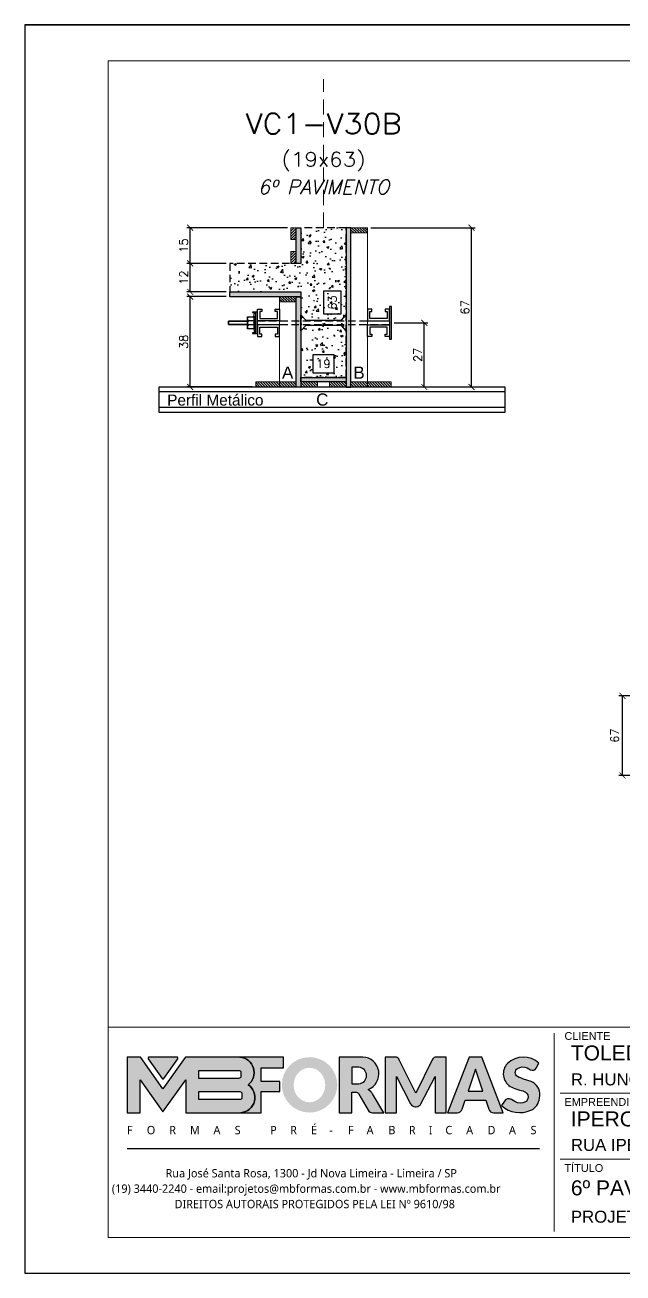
# Model space of a CAD drawing. Extents: x -23436 to 4767, y -4638 to 9755.
# Drawn here: x -17506 to -17003, y 6382 to 7432 of the extents above; entities that cross this region are included whole.
import ezdxf
from ezdxf.enums import TextEntityAlignment as Align

# ---------------------------------------------------------------- set-up
doc = ezdxf.new("R2010")
doc.units = 0
doc.header["$PDMODE"] = 2
doc.header["$PDSIZE"] = 10
doc.linetypes.add('CABLIN', pattern=[0.35, 0.25, -0.1])
doc.linetypes.add('HIDDEN', pattern=[9.525, 6.35, -3.175])
doc.layers.get('0').update_dxf_attribs({"lineweight": 13})
doc.layers.get('Defpoints').update_dxf_attribs({"lineweight": 13})
for name, color, linetype in [('Barra de Ancoragem', 20, 'Continuous'), ('Concreto', 250, 'HIDDEN'), ('Cota', 4, 'Continuous'), ('Cota Seção (2x)', 4, 'Continuous'), ('Hachura', 252, 'CABLIN'), ('MB Logo', 255, 'Continuous'), ('Painéis', 200, 'Continuous'), ('Perfil Metálico', 224, 'Continuous'), ('Texto de Titulo', 7, 'Continuous'), ('Texto Qtd Sarr', 242, 'Continuous'), ('Tubo de PVC', 51, 'Continuous')]:
    doc.layers.add(name, color=color, linetype=linetype)
for name, color, linetype, lineweight in [('FOLHA MB', 7, 'Continuous', 13), ('Madeira', 100, 'Continuous', 13), ('Texto Seção', 7, 'Continuous', 15)]:
    doc.layers.add(name, color=color, linetype=linetype, lineweight=lineweight)
doc.layers.add('Laje_Perimetro', color=7, linetype='Continuous', plot=False)
doc.styles.add('ARIAL', font='arial.ttf', dxfattribs={"oblique": 15, "height": 25})
doc.styles.add('MB_C01', font='arial.ttf', dxfattribs={"height": 1.3})
doc.styles.add('MB_C02', font='arial.ttf', dxfattribs={"height": 2})
doc.styles.add('MB_C03', font='arial.ttf', dxfattribs={"height": 2.5})
doc.styles.add('MB_C04', font='arial.ttf', dxfattribs={"height": 6})
doc.styles.add('MtXpl_Lucida_Sans_Un', font='l_10646.ttf')
doc.styles.add('ROMANS', font='romans.shx')
doc.dimstyles.new('Cota Paínel', dxfattribs={"dimtxt": 7, "dimasz": 5, "dimexe": 3, "dimexo": 3, "dimgap": 3, "dimtad": 1, "dimdec": 1, "dimzin": 12, "dimdsep": 46, "dimtxsty": 'ROMANS', "dimblk": 'ARCHTICK', "dimcen": 0, "dimclrd": 4, "dimclre": 4, "dimclrt": 1, "dimadec": 1, "dimazin": 3, "dimtfac": 1, "dimtdec": 1, "dimtmove": 0, "dimatfit": 3, "dimldrblk": 'OBLIQUE', "dimfxl": 1, "dimtolj": 1, "dimtzin": 12, "dimarcsym": 0})
doc.dimstyles.new('Cota Seção (2x)', dxfattribs={"dimtxt": 7, "dimasz": 5, "dimexe": 3, "dimexo": 3, "dimgap": 2, "dimtad": 3, "dimdec": 1, "dimlfac": 0.5, "dimzin": 12, "dimdsep": 46, "dimtxsty": 'ROMANS', "dimblk": 'ARCHTICK', "dimcen": 0, "dimclrd": 4, "dimclre": 4, "dimclrt": 1, "dimadec": 1, "dimazin": 3, "dimtfac": 1, "dimtdec": 1, "dimtmove": 0, "dimatfit": 3, "dimldrblk": 'OBLIQUE', "dimfxl": 1, "dimtolj": 1, "dimtzin": 12, "dimarcsym": 0})
doc.dimstyles.new('Cota Seção interna', dxfattribs={"dimtxt": 7, "dimasz": 6, "dimexe": 0.18, "dimexo": 2, "dimgap": -4, "dimtad": 3, "dimdec": 1, "dimlfac": 0.5, "dimzin": 12, "dimdsep": 46, "dimtxsty": 'ROMANS', "dimblk": 'ARCHTICK', "dimcen": 0.09, "dimse1": 1, "dimse2": 1, "dimsd1": 1, "dimsd2": 1, "dimclrd": 180, "dimclre": 5, "dimclrt": 1, "dimadec": 0, "dimazin": 3, "dimtfac": 1, "dimtdec": 1, "dimtofl": 0, "dimtmove": 0, "dimatfit": 3, "dimldrblk": 'ARCHTICK', "dimfxl": 1, "dimtolj": 1, "dimtzin": 0, "dimarcsym": 0})
pattern_1 = [(315, (5682.6637, -1101.9766), (1.12253202, 1.12253202), [])]
pattern_2 = [(45, (-8974.7127, 30222.2873), (-1.12253202, 1.12253202), [])]

# ---------------------------------------------------------------- blocks, each defined once
blk = doc.blocks.new('MB-NOVO')
at = {"layer": 'MB Logo', "linetype": 'Continuous'}
h = blk.add_hatch(color=256, dxfattribs=at)
h.dxf.hatch_style = 1
h.set_gradient(color1=(242, 132, 69), color2=(247, 180, 141), rotation=90, tint=1)
h.paths.add_polyline_path([(-18529.6, 10980.8), (-18475.7, 10980.8, 0.706757), (-18468.7, 11008, 0.681802), (-18476.7, 11034.9), (-18529.4, 11034.9, 0.243712), (-18530.2, 11034.5), (-18551.7, 11003.9), (-18573.3, 11034.5, 0.243712), (-18574.1, 11034.9), (-18586.5, 11034.9), (-18586.5, 10980.8), (-18573.9, 10980.8), (-18573.9, 11012.9), (-18551.7, 10981.5), (-18529.6, 11012.9)])
h.paths.add_polyline_path([(-18516.8, 11014.1), (-18516.8, 11022), (-18477.8, 11022, -0.414214), (-18475.8, 11020), (-18475.8, 11016.1, -0.414214), (-18477.8, 11014.1)], flags=16)
h.paths.add_polyline_path([(-18516.8, 11001.4), (-18476.8, 11001.4, -0.414214), (-18474.8, 10999.4), (-18474.8, 10995.5, -0.414214), (-18476.8, 10993.5), (-18516.8, 10993.5)], flags=16)
at = {"layer": 'MB Logo', "true_color": 0x262626}
h = blk.add_hatch(color=250, dxfattribs=at)
h.dxf.hatch_style = 1
h.paths.add_polyline_path([(-18537.3, 11033.3, 0.60809), (-18538.1, 11034.9), (-18565.3, 11034.9, 0.60809), (-18566.1, 11033.3), (-18552.5, 11014, 0.518202), (-18550.9, 11014)])
h = blk.add_hatch(color=250, dxfattribs=at)
h.dxf.hatch_style = 1
h.paths.add_polyline_path([(-18456.2, 11011.3), (-18456.2, 11024.6), (-18434.2, 11024.6), (-18434.2, 11034.9), (-18476.7, 11034.9, -0.681802), (-18468.7, 11008, -0.706757), (-18475.7, 10980.8), (-18456.2, 10980.8), (-18456.2, 11001.4), (-18437.8, 11001.4), (-18437.8, 11011.3)])
h = blk.add_hatch(color=250, dxfattribs=at)
h.dxf.hatch_style = 1
h.paths.add_polyline_path([(-18435.9, 11007.9, 1), (-18381.9, 11007.9, 1)])
edge = h.paths.add_edge_path(flags=16)
edge.add_ellipse((-18409, 11007.7), major_axis=(0, 16.8), ratio=0.916255, start_angle=0, end_angle=360)
h = blk.add_hatch(color=250, dxfattribs=at)
h.dxf.hatch_style = 1
h.paths.add_polyline_path([(-18357, 11034.9), (-18380.2, 11034.9), (-18380.2, 10980.8), (-18367.6, 10980.8), (-18367.6, 11000.7), (-18363.4, 11000.7, -0.195765), (-18360.9, 10998.9), (-18351.8, 10983.2, 0.261385), (-18347.5, 10980.8), (-18336.4, 10980.8), (-18347.5, 10999, 0.082429), (-18349.6, 11001.5), (-18351.9, 11003.4, 0.81838)])
h.paths.add_polyline_path([(-18360.8, 11009), (-18367.6, 11009), (-18367.6, 11025), (-18360.8, 11025, -0.92578)], flags=16)
h = blk.add_hatch(color=250, dxfattribs=at)
h.dxf.hatch_style = 1
h.paths.add_polyline_path([(-18286.6, 11015.9), (-18286.6, 10980.8), (-18275.8, 10980.8), (-18275.8, 11034.9), (-18286.6, 11034.9, 0.216647), (-18289.4, 11032.4), (-18305.5, 10999.8), (-18321.6, 11032.7, 0.199908), (-18324.3, 11034.9), (-18335.2, 11034.9), (-18335.2, 10980.8), (-18324.3, 10980.8), (-18324.3, 11015.9), (-18310.4, 10989.3, 0.279644), (-18306, 10986.6, 0.340986), (-18300.5, 10989.3)])
h = blk.add_hatch(color=250, dxfattribs=at)
h.dxf.hatch_style = 1
h.paths.add_polyline_path([(-18274.4, 10980.8), (-18265, 10980.8, 0.322517), (-18260.2, 10984.3), (-18257.3, 10993), (-18237.2, 10993), (-18234.3, 10984.3, 0.322517), (-18229.5, 10980.8), (-18220.3, 10980.8), (-18241.2, 11034.9), (-18253.4, 11034.9)])
h.paths.add_polyline_path([(-18254.4, 11001.6), (-18247.3, 11023), (-18240.1, 11001.6)], flags=16)
h = blk.add_hatch(color=250, dxfattribs=at)
h.dxf.hatch_style = 1
h.paths.add_polyline_path([(-18206, 11024, -0.247671), (-18196.9, 11024.3), (-18193.5, 11022.5, 0.40799), (-18188.2, 11024.1), (-18185.4, 11029.1, 0.392837), (-18216.2, 11028.7, 0.467779), (-18213.3, 11006.3, 0.077523), (-18201.2, 11002.1, -0.214206), (-18196.1, 10997.9, -0.284295), (-18198.2, 10991.4, -0.26924), (-18208.8, 10991.6), (-18212.2, 10993.6, 0.407727), (-18219, 10992.1), (-18221.8, 10987.7, 0.296878), (-18193.2, 10983.1, 0.272251), (-18184.9, 10995.3), (-18184.6, 10997.9, 0.348906), (-18193.7, 11011.2), (-18200.4, 11013.5, -0.045018), (-18205.8, 11015.7, -0.618284)])
at = {"layer": 'MB Logo', "linetype": 'Continuous'}
blk.add_line((-18586.5, 10945.9), (-18184.8, 10945.9), dxfattribs=at)
at = {"layer": 'MB Logo', "color": 23, "linetype": 'Continuous', "true_color": 0xf28445}
for points in [[(-18573.3, 11034.5, 0.243712), (-18574.1, 11034.9), (-18586.5, 11034.9), (-18586.5, 10980.8), (-18573.9, 10980.8), (-18573.9, 11012.9), (-18551.7, 10981.5), (-18529.6, 11012.9), (-18529.6, 10980.8), (-18475.7, 10980.8, 0.706757), (-18468.7, 11008, 0.681802), (-18476.7, 11034.9), (-18529.4, 11034.9, 0.243712), (-18530.2, 11034.5), (-18551.7, 11003.9)], [(-18516.8, 11022), (-18477.8, 11022, -0.414214), (-18475.8, 11020), (-18475.8, 11016.1, -0.414214), (-18477.8, 11014.1), (-18516.8, 11014.1)], [(-18516.8, 11001.4), (-18476.8, 11001.4, -0.414214), (-18474.8, 10999.4), (-18474.8, 10995.5, -0.414214), (-18476.8, 10993.5), (-18516.8, 10993.5)]]:
    blk.add_lwpolyline(points, format="xyb", close=True, dxfattribs=at)
at = {"layer": 'MB Logo', "color": 250, "true_color": 0x262626}
for points in [[(-18537.3, 11033.3, 0.60809), (-18538.1, 11034.9), (-18565.3, 11034.9, 0.60809), (-18566.1, 11033.3), (-18552.5, 11014, 0.518202), (-18550.9, 11014)], [(-18437.8, 11011.3), (-18456.2, 11011.3), (-18456.2, 11024.6), (-18434.2, 11024.6), (-18434.2, 11034.9), (-18476.7, 11034.9, -0.681802), (-18468.7, 11008, -0.706757), (-18475.7, 10980.8), (-18456.2, 10980.8), (-18456.2, 11001.4), (-18437.8, 11001.4)], [(-18347.5, 10980.8), (-18336.4, 10980.8), (-18347.5, 10999, 0.082429), (-18349.6, 11001.5), (-18351.9, 11003.4, 0.81838), (-18357, 11034.9), (-18380.2, 11034.9), (-18380.2, 10980.8), (-18367.6, 10980.8), (-18367.6, 11000.7), (-18363.4, 11000.7, -0.209789), (-18360.8, 10998.7), (-18351.8, 10983.2, 0.261385)], [(-18286.6, 11015.9), (-18286.6, 10980.8), (-18275.8, 10980.8), (-18275.8, 11034.9), (-18286.6, 11034.9, 0.216647), (-18289.4, 11032.4), (-18305.5, 10999.8), (-18321.5, 11032.4, 0.216647), (-18324.3, 11034.9), (-18335.2, 11034.9), (-18335.2, 10980.8), (-18324.3, 10980.8), (-18324.3, 11015.9), (-18310.4, 10989.3, 0.279644), (-18306, 10986.6), (-18304.9, 10986.6, 0.279644), (-18300.5, 10989.3)], [(-18265, 10980.8, 0.322517), (-18260.2, 10984.3), (-18257.3, 10993), (-18237.2, 10993), (-18234.3, 10984.3, 0.322517), (-18229.5, 10980.8), (-18220.3, 10980.8), (-18241.2, 11034.9), (-18253.4, 11034.9), (-18274.4, 10980.8)], [(-18206.2, 11015.9, -0.549626), (-18206.4, 11023.8, -0.258723), (-18196.9, 11024.3), (-18193.5, 11022.5, 0.40799), (-18188.2, 11024.1), (-18185.4, 11029.1, 0.392837), (-18216.2, 11028.7, 0.467779), (-18213.3, 11006.3, 0.077523), (-18201.2, 11002.1, -0.203897), (-18196.3, 10998.2), (-18196.1, 10997.8, -0.267611), (-18198, 10991.6), (-18198.5, 10991.3, -0.261145), (-18208.8, 10991.6), (-18212.2, 10993.6, 0.407727), (-18219, 10992.1), (-18221.8, 10987.7, 0.296878), (-18193.2, 10983.1, 0.265963), (-18184.9, 10994.9), (-18184.7, 10997.6, 0.340466), (-18193.1, 11011), (-18200.4, 11013.5, -0.049298)], [(-18367.6, 11009), (-18360.8, 11009, 0.92578), (-18360.8, 11025), (-18367.6, 11025)]]:
    blk.add_lwpolyline(points, format="xyb", close=True, dxfattribs=at)
blk.add_lwpolyline([(-18247.3, 11023), (-18254.4, 11001.6), (-18240.1, 11001.6)], close=True, dxfattribs=at)
at = {"layer": 'MB Logo', "color": 250, "true_color": 0x262626, "style": 'MtXpl_Lucida_Sans_Un'}
for s, height, p in [('F', 8.12, (-18586.8, 10959.8)), ('O', 8.12, (-18567.5, 10959.8)), ('R', 8.12, (-18545.6, 10959.8)), ('M', 8.12, (-18525.4, 10959.8)), ('A', 8.12, (-18502.5, 10959.8)), ('S', 8.12, (-18481.9, 10959.8)), ('P', 8.12, (-18447.3, 10959.8)), ('R', 8.12, (-18427.8, 10959.8)), ('É', 8.12, (-18407.5, 10959.8)), ('-', 8.12, (-18389.6, 10959.8)), ('F', 8.12, (-18371.4, 10959.8)), ('A', 8.12, (-18353.3, 10959.8)), ('B', 8.12, (-18332.1, 10959.8)), ('R', 8.12, (-18312.2, 10959.8)), ('I', 8.12, (-18292.7, 10959.8)), ('C', 8.12, (-18276.6, 10959.8)), ('A', 8.12, (-18256.3, 10959.8)), ('D', 8.12, (-18235.5, 10959.8)), ('A', 8.12, (-18214.6, 10959.8)), ('S', 8.12, (-18193.6, 10959.8)), ('DIREITOS AUTORAIS PROTEGIDOS PELA LEI Nº 9610/98', 8.122, (-18540.4, 10887.8))]:
    blk.add_text(s, height=height, dxfattribs=at).set_placement(p)
at = {"layer": 'MB Logo', "style": 'MtXpl_Lucida_Sans_Un'}
for s, p in [('Rua José Santa Rosa, 1300 - Jd Nova Limeira - Limeira / SP', (-18549.2, 10917.8)), ('(19) 3440-2240 - email:projetos@mbformas.com.br - www.mbformas.com.br', (-18601.5, 10902.8))]:
    blk.add_text(s, height=8.122, dxfattribs=at).set_placement(p)
blk = doc.blocks.new('A$C169d8357')
at = {"layer": 'FOLHA MB', "color": 1}
for p, q in [((1109.8, 356.7), (70, 356.7)), ((445.6, 351.7), (445.6, 185)), ((786.6, 351.7), (786.6, 250.7)), ((943.1, 351.7), (943.1, 185)), ((1109.8, 356.7), (1109.8, 179.9)), ((1455, 356.7), (1109.8, 356.7)), ((1155.3, 185), (1155.3, 351.7)), ((1232.6, 351.7), (1232.6, 185)), ((1455, 331.5), (1109.8, 331.5)), ((938.1, 316.3), (791.6, 316.3)), ((1109.8, 316.3), (948.2, 316.3)), ((1029, 311.3), (1029, 286)), ((1455, 306.2), (1109.8, 306.2)), ((781.5, 301.2), (450.7, 301.2)), ((938.1, 281), (791.6, 281)), ((1109.8, 281), (948.2, 281)), ((1029, 275.9), (1029, 250.7)), ((1455, 281), (1109.8, 281)), ((1455, 255.7), (1109.8, 255.7)), ((938.1, 245.6), (450.7, 245.6)), ((1109.8, 245.6), (948.2, 245.6)), ((1029, 240.6), (1029, 185)), ((1455, 230.4), (1109.8, 230.4)), ((1455, 205.2), (1109.8, 205.2))]:
    blk.add_line(p, q, dxfattribs=at)
for points in [[(0, 1199.9), (0, 149.9), (1485, 149.9), (1485, 1199.9)], [(70, 1169.9), (70, 179.9), (1455, 179.9), (1455, 1169.9)]]:
    blk.add_lwpolyline(points, close=True, dxfattribs=at)
at = {"layer": 'MB Logo', "xscale": 0.8642040370897565, "yscale": 0.8642040370897565, "zscale": 0.8642040370897565}
blk.add_blockref('MB-NOVO', (16148.7, -9204.8), dxfattribs=at)
at = {"layer": 'FOLHA MB', "color": 6}
for s, height, style, p in [('CLIENTE', 6.57, 'MB_C01', (454.3, 346.1)), ('RESPONSÁVEL TÉCNICO', 6.566, 'MB_C01', (791.2, 344.6)), ('FASE DO PROJETO', 6.566, 'MB_C01', (947.8, 344.6)), ('R. HUNGRIA,620-10ºANDAR-SÃO PAULO-SP', 10.102, 'MB_C02', (459.7, 307.8)), ('PROJETISTA', 6.57, 'MB_C01', (791.2, 306.7)), ('DATA', 6.57, 'MB_C01', (947.8, 306.7)), ('ESCALA', 6.57, 'MB_C01', (1033.7, 306.7)), ('EMPREENDIMENTO E LOCAL', 6.566, 'MB_C01', (454.3, 290.6)), ('DISCIPLINA', 6.57, 'MB_C01', (791.2, 271.4)), ('COR MADEIRA', 6.566, 'MB_C01', (947.8, 271.4)), ('COR TARJA', 6.57, 'MB_C01', (1033.7, 271.4)), ('RUA IPEROIG,180-PERDIZES-SÃO PAULO-SP', 10.102, 'MB_C02', (459.7, 252.7)), ('TÍTULO', 6.57, 'MB_C01', (454.3, 235)), ('REVISÃO', 6.57, 'MB_C01', (947.8, 236.5)), ('FOLHA', 6.57, 'MB_C01', (1033.7, 236.5)), ('PROJETO EXECUTIVO DE LATERAIS DE VIGAS', 10.102, 'MB_C02', (459.7, 192.3))]:
    blk.add_text(s, height=height, dxfattribs=dict(at, style=style)).set_placement(p)
at = {"layer": 'FOLHA MB', "color": 5}
for s, height, style, p in [('TOLEDO', 12.63, 'MB_C03', (459.7, 328.8)), ('DANIEL RODRIGUES', 10.102, 'MB_C02', (791.6, 322.4)), ('LIBERADO PARA OBRA', 10.102, 'MB_C02', (948.1, 320.5)), ('STEPHANIE/THAIS', 10.102, 'MB_C02', (791.5, 285.1)), ('02/05/2023', 10.1, 'MB_C02', (948.1, 285.1)), ('1:50', 10.1, 'MB_C02', (1034, 287.1)), ('IPEROIG', 12.63, 'MB_C03', (459.7, 273.3)), ('PADRÃO', 10.1, 'MB_C02', (948.1, 251.8)), ('FORMA DE MADEIRA', 10.102, 'MB_C02', (791.6, 251.7)), ('S/COR', 10.1, 'MB_C02', (1034, 251.8)), ('01', 10.1, 'MB_C02', (1126.7, 237.1)), ('19/06/23', 10.1, 'MB_C02', (1166.5, 236.9)), ('ACRESCIMO DA FOLHA 45', 10.102, 'MB_C02', (1243.1, 236.9)), ('6º PAVIMENTO / TIPO / DUPLEX INFERIOR', 12.628, 'MB_C03', (459.7, 215.3)), ('00', 10.1, 'MB_C02', (1126.7, 211.8)), ('02/05/23', 10.1, 'MB_C02', (1166.5, 211.6)), ('EMISSÃO INICIAL', 10.102, 'MB_C02', (1243.1, 211.6)), ('01', 12.63, 'MB_C03', (967.6, 205))]:
    blk.add_text(s, height=height, dxfattribs=dict(at, style=style)).set_placement(p)
at = {"layer": 'FOLHA MB', "color": 6, "style": 'MB_C01'}
for s, p in [('REV. Nº', (1132.5, 198.1)), ('DATA', (1189.7, 198.1)), ('DESCRIÇÃO', (1265.5, 198.1))]:
    blk.add_text(s, height=6.57, dxfattribs=at).set_placement(p, align=Align.MIDDLE_CENTER)
at = {"layer": 'FOLHA MB', "insert": (1239.4, 189.4), "char_height": 5.051, "width": 210.818, "attachment_point": 1, "style": 'MB_C04'}
blk.add_mtext('TOLEDO-IPEROIG-LO-6PV-TP-DINF-LVI-R00.DWG', dxfattribs=at)
blk = doc.blocks.new('_ArchTick')
at = {"color": 0, "linetype": 'ByBlock', "const_width": 0.15}
blk.add_lwpolyline([(-0.5, -0.5), (0.5, 0.5)], dxfattribs=at)
blk = doc.blocks.new('*D69')
at = {"layer": 'Cota', "color": 4, "lineweight": -2, "transparency": 16777216}
for p, q in [((-17337, 7203.7), (-17370.2, 7203.7)), ((-17367.2, 7127.7), (-17367.2, 7203.7)), ((-17315, 7127.7), (-17370.2, 7127.7))]:
    blk.add_line(p, q, dxfattribs=at)
at = {"layer": 'Defpoints', "color": 0, "transparency": 16777216}
for p in [(-17367.2, 7203.7), (-17334, 7203.7), (-17312, 7127.7)]:
    blk.add_point(p, dxfattribs=at)
at = {"layer": 'Cota', "color": 4, "lineweight": -2, "transparency": 16777216, "xscale": 5, "yscale": 5, "zscale": 5}
for p, rotation in [((-17367.2, 7203.7), 90), ((-17367.2, 7127.7), 270)]:
    blk.add_blockref('_ArchTick', p, dxfattribs=dict(at, rotation=rotation))
at = {"layer": 'Cota', "color": 1, "transparency": 16777216, "insert": (-17372.7, 7165.7), "char_height": 7, "attachment_point": 5, "rotation": 90, "style": 'ROMANS'}
blk.add_mtext('\\A1;38', dxfattribs=at)
blk = doc.blocks.new('_OBLIQUE')
at = {"color": 0, "linetype": 'ByBlock', "lineweight": -2}
for p, q in [((0, 0), (-1, 0)), ((-0.5, -0.5), (0.5, 0.5))]:
    blk.add_line(p, q, dxfattribs=at)
blk = doc.blocks.new('DSADSAD')
at = {"layer": 'Barra de Ancoragem'}
for p, q in [((-12991, 7698.4), (-13009.2, 7698.4)), ((-13005.1, 7696.9), (-13008.6, 7697.6)), ((-12995.1, 7696.9), (-12991.5, 7697.6))]:
    blk.add_line(p, q, dxfattribs=at)
at = {"layer": 'Barra de Ancoragem', "flags": 128}
for points in [[(-13009.2, 7700.2), (-12991, 7700.2), (-12991, 7698.4), (-13009.2, 7698.4)], [(-13008.6, 7698.4), (-13008.6, 7696), (-13009.2, 7696), (-13009.2, 7698.4)], [(-12995.1, 7698.4), (-12995.1, 7696.9), (-13005.1, 7696.9), (-13005.1, 7698.4)], [(-12991, 7698.4), (-12991, 7696), (-12991.5, 7696), (-12991.5, 7698.4)]]:
    blk.add_lwpolyline(points, close=True, dxfattribs=at)
for points in [[(-13005.1, 7696.9), (-13005.1, 7691.6), (-12995.1, 7691.6), (-12995.1, 7696.9)], [(-13000.4, 7696.9), (-13000.4, 7698.4), (-12999.8, 7698.4), (-12999.8, 7696.9), (-13000.4, 7696.9), (-12999.8, 7696.9)]]:
    blk.add_lwpolyline(points, dxfattribs=at)
for points in [[(-13001.9, 7696.9), (-13001.9, 7692.8, 0.666667), (-12998.3, 7692.8, 0.666667)], [(-12998.3, 7696.9), (-12998.3, 7692.8, 0.729796), (-12995.1, 7692.8, 0.729796)]]:
    blk.add_lwpolyline(points, format="xyb", dxfattribs=at)
at = {"layer": 'Barra de Ancoragem'}
blk.add_arc((-13003.5, 7693.3), 1.7, 197.7564, 342.2436, dxfattribs=at)
blk = doc.blocks.new('*D70')
at = {"layer": 'Cota Seção (2x)', "color": 180, "lineweight": -2, "transparency": 16777216}
for p, q in [((-17246, 7154.7), (-17264, 7154.7)), ((-17264, 7154.7), (-17264, 7139.7)), ((-17246, 7139.7), (-17246, 7154.7)), ((-17264, 7139.7), (-17246, 7139.7))]:
    blk.add_line(p, q, dxfattribs=at)
at = {"layer": 'Defpoints', "color": 0, "transparency": 16777216}
for p in [(-17274, 7135.7), (-17274, 7135.7), (-17236, 7135.7)]:
    blk.add_point(p, dxfattribs=at)
at = {"layer": 'Cota Seção (2x)', "color": 1, "transparency": 16777216, "insert": (-17255, 7147.2), "char_height": 7, "attachment_point": 5, "style": 'ROMANS'}
blk.add_mtext('\\A1;19', dxfattribs=at)
blk = doc.blocks.new('*D71')
at = {"layer": 'Cota Seção (2x)', "color": 180, "lineweight": -2, "transparency": 16777216}
for p, q in [((-17240, 7208.2), (-17255, 7208.2)), ((-17255, 7208.2), (-17255, 7189.2)), ((-17240, 7189.2), (-17240, 7208.2)), ((-17255, 7189.2), (-17240, 7189.2))]:
    blk.add_line(p, q, dxfattribs=at)
at = {"layer": 'Defpoints', "color": 0, "transparency": 16777216}
for p in [(-17236, 7261.7), (-17236, 7261.7), (-17236, 7135.7)]:
    blk.add_point(p, dxfattribs=at)
at = {"layer": 'Cota Seção (2x)', "color": 1, "transparency": 16777216, "insert": (-17247.5, 7198.7), "char_height": 7, "attachment_point": 5, "rotation": 90, "style": 'ROMANS'}
blk.add_mtext('\\A1;63', dxfattribs=at)
blk = doc.blocks.new('*D72')
at = {"layer": 'Cota', "color": 4, "lineweight": -2, "transparency": 16777216}
for p, q in [((-17337, 7231.7), (-17370.2, 7231.7)), ((-17367.2, 7207.7), (-17367.2, 7231.7)), ((-17337, 7207.7), (-17370.2, 7207.7))]:
    blk.add_line(p, q, dxfattribs=at)
at = {"layer": 'Defpoints', "color": 0, "transparency": 16777216}
for p in [(-17367.2, 7231.7), (-17334, 7231.7), (-17334, 7207.7)]:
    blk.add_point(p, dxfattribs=at)
at = {"layer": 'Cota', "color": 4, "lineweight": -2, "transparency": 16777216, "xscale": 5, "yscale": 5, "zscale": 5}
for p, rotation in [((-17367.2, 7231.7), 90), ((-17367.2, 7207.7), 270)]:
    blk.add_blockref('_ArchTick', p, dxfattribs=dict(at, rotation=rotation))
at = {"layer": 'Cota', "color": 1, "transparency": 16777216, "insert": (-17372.7, 7219.7), "char_height": 7, "attachment_point": 5, "rotation": 90, "style": 'ROMANS'}
blk.add_mtext('\\A1;12', dxfattribs=at)
blk = doc.blocks.new('*D73')
at = {"layer": 'Cota', "color": 4, "lineweight": -2, "transparency": 16777216}
for p, q in [((-17285.4, 7261.7), (-17370.2, 7261.7)), ((-17367.2, 7231.7), (-17367.2, 7261.7)), ((-17337, 7231.7), (-17370.2, 7231.7))]:
    blk.add_line(p, q, dxfattribs=at)
at = {"layer": 'Defpoints', "color": 0, "transparency": 16777216}
for p in [(-17367.2, 7261.7), (-17282.4, 7261.7), (-17334, 7231.7)]:
    blk.add_point(p, dxfattribs=at)
at = {"layer": 'Cota', "color": 4, "lineweight": -2, "transparency": 16777216, "xscale": 5, "yscale": 5, "zscale": 5}
for p, rotation in [((-17367.2, 7261.7), 90), ((-17367.2, 7231.7), 270)]:
    blk.add_blockref('_ArchTick', p, dxfattribs=dict(at, rotation=rotation))
at = {"layer": 'Cota', "color": 1, "transparency": 16777216, "insert": (-17372.7, 7246.7), "char_height": 7, "attachment_point": 5, "rotation": 90, "style": 'ROMANS'}
blk.add_mtext('\\A1;15', dxfattribs=at)
blk = doc.blocks.new('*D74')
at = {"layer": 'Cota', "color": 4, "lineweight": -2, "transparency": 16777216}
for p, q in [((-17195.6, 7181.7), (-17167.1, 7181.7)), ((-17170.1, 7127.7), (-17170.1, 7181.7)), ((-17195, 7127.7), (-17167.1, 7127.7))]:
    blk.add_line(p, q, dxfattribs=at)
at = {"layer": 'Defpoints', "color": 0, "transparency": 16777216}
for p in [(-17198.6, 7181.7), (-17170.1, 7181.7), (-17198, 7127.7)]:
    blk.add_point(p, dxfattribs=at)
at = {"layer": 'Cota', "color": 4, "lineweight": -2, "transparency": 16777216, "xscale": 5, "yscale": 5, "zscale": 5}
for p, rotation in [((-17170.1, 7181.7), 90), ((-17170.1, 7127.7), 270)]:
    blk.add_blockref('_ArchTick', p, dxfattribs=dict(at, rotation=rotation))
at = {"layer": 'Cota', "color": 1, "transparency": 16777216, "insert": (-17175.6, 7154.7), "char_height": 7, "attachment_point": 5, "rotation": 90, "style": 'ROMANS'}
blk.add_mtext('\\A1;27', dxfattribs=at)
blk = doc.blocks.new('*D75')
at = {"layer": 'Cota', "color": 4, "lineweight": -2, "transparency": 16777216}
for p, q in [((-17215, 7261.7), (-17127.4, 7261.7)), ((-17130.4, 7127.7), (-17130.4, 7261.7)), ((-17195, 7127.7), (-17127.4, 7127.7))]:
    blk.add_line(p, q, dxfattribs=at)
at = {"layer": 'Defpoints', "color": 0, "transparency": 16777216}
for p in [(-17218, 7261.7), (-17130.4, 7261.7), (-17198, 7127.7)]:
    blk.add_point(p, dxfattribs=at)
at = {"layer": 'Cota', "color": 4, "lineweight": -2, "transparency": 16777216, "xscale": 5, "yscale": 5, "zscale": 5}
for p, rotation in [((-17130.4, 7261.7), 90), ((-17130.4, 7127.7), 270)]:
    blk.add_blockref('_ArchTick', p, dxfattribs=dict(at, rotation=rotation))
at = {"layer": 'Cota', "color": 1, "transparency": 16777216, "insert": (-17135.9, 7194.7), "char_height": 7, "attachment_point": 5, "rotation": 90, "style": 'ROMANS'}
blk.add_mtext('\\A1;67', dxfattribs=at)
blk = doc.blocks.new('titulo1')
at = {"layer": 'Defpoints', "color": 252, "linetype": 'HIDDEN', "ltscale": 2}
blk.add_line((0, 0), (0, 125), dxfattribs=at)
at = {"layer": 'Defpoints', "style": 'ROMANS', "oblique": 15}
blk.add_attdef('FOLHA', text='', height=10, dxfattribs=at).set_placement((0, 15.6), align=Align.MIDDLE_CENTER)
at = {"layer": 'Texto Qtd Sarr', "color": 3, "style": 'ROMANS', "oblique": 15}
for tag, height, p in [('TITULO', 17, (0, 71.4)), ('SEÇÃO', 12, (0, 41.5))]:
    blk.add_attdef(tag, text='', height=height, dxfattribs=at).set_placement(p, align=Align.MIDDLE_CENTER)
blk = doc.blocks.new('*D110')
at = {"layer": 'Cota', "color": 4, "lineweight": -2, "transparency": 16777216}
for p, q in [((-16966.5, 6867.9), (-17006.3, 6867.9)), ((-17003.3, 6800.9), (-17003.3, 6867.9)), ((-16963.5, 6800.9), (-17006.3, 6800.9))]:
    blk.add_line(p, q, dxfattribs=at)
at = {"layer": 'Defpoints', "color": 0, "transparency": 16777216}
for p in [(-17003.3, 6867.9), (-16963.5, 6867.9), (-16960.5, 6800.9)]:
    blk.add_point(p, dxfattribs=at)
at = {"layer": 'Cota', "color": 4, "lineweight": -2, "transparency": 16777216, "xscale": 5, "yscale": 5, "zscale": 5}
for p, rotation in [((-17003.3, 6867.9), 90), ((-17003.3, 6800.9), 270)]:
    blk.add_blockref('_ArchTick', p, dxfattribs=dict(at, rotation=rotation))
at = {"layer": 'Cota', "color": 1, "transparency": 16777216, "insert": (-17009.8, 6834.4), "char_height": 7, "attachment_point": 5, "rotation": 90, "style": 'ROMANS'}
blk.add_mtext('\\A1;67', dxfattribs=at)

msp = doc.modelspace()

# ---------------------------------------------------------------- hatches: boundary and pattern name
at = {"layer": 'Concreto'}
h = msp.add_hatch(dxfattribs=at)
h.set_pattern_fill('AR-CONC', color=256, scale=2.5)
h.set_pattern_definition([(50, (992.102, 47.14), (17.931505, -1.568803), [1.875, -20.625]), (355, (992.102, 47.14), (-3.468783, 18.804803), [1.5, -16.5]), (100.45144, (993.596, 47.009), (14.462721, 17.236), [1.593505, -17.528553]), (46.1842, (992.102, 52.14), (26.681033, -4.137982), [2.8125, -30.9375]), (96.63564, (994.326, 51.795), (23.36655, 24.352965), [2.39026, -26.292844]), (351.18416, (992.102, 52.14), (23.36655, 24.352965), [2.25, -24.75]), (21, (994.602, 50.89), (14.922676, -10.065472), [1.875, -20.625]), (326, (994.602, 50.89), (6.082883, 18.128751), [1.5, -16.5]), (71.45144, (995.846, 50.05), (21.00556, 8.063279), [1.593505, -17.528553]), (37.5, (992.102, 47.1395), (0.3039964, 8.3223463), [0, -16.3, 0, -16.75, 0, -16.5625]), (7.5, (992.102, 47.1395), (6.5767384, 9.8602928), [0, -9.55, 0, -15.925, 0, -6.3125]), (327.5, (986.527, 47.1395), (13.345561, -0.5638718), [0, -6.25, 0, -19.5, 0, -25.875]), (317.5, (984.027, 47.14), (14.579654, 2.5026246), [0, -8.125, 0, -12.95, 0, -18.375])])
h.paths.add_polyline_path([(-17235.96, 7261.67), (-17273.96, 7261.67), (-17273.96, 7231.67), (-17333.96, 7231.67), (-17333.96, 7207.67), (-17273.96, 7207.67), (-17273.96, 7135.67), (-17235.96, 7135.67)])
at = {"layer": 'Hachura'}
h = msp.add_hatch(dxfattribs=at)
h.set_pattern_fill('ANSI31', color=256, scale=0.5, angle=360, style=0)
h.set_pattern_definition(pattern_2)
h.paths.add_polyline_path([(-17277.96, 7261.67), (-17282.36, 7261.67), (-17282.36, 7251.67), (-17277.96, 7251.67)])
h = msp.add_hatch(color=256, dxfattribs=at)
h.dxf.hatch_style = 1
h.paths.add_polyline_path([(-17277.96, 7261.67), (-17273.96, 7261.67), (-17273.96, 7231.67), (-17277.96, 7231.67)])
h = msp.add_hatch(color=256, dxfattribs=at)
h.dxf.hatch_style = 1
h.paths.add_polyline_path([(-17231.96, 7261.67), (-17235.96, 7261.67), (-17235.96, 7127.67), (-17231.96, 7127.67)])
h = msp.add_hatch(dxfattribs=at)
h.set_pattern_fill('ANSI31', color=256, scale=0.5, angle=270, style=0)
h.set_pattern_definition([(315, (5682.6637, -1045.9766), (1.12253202, 1.12253202), [])])
h.paths.add_polyline_path([(-17231.96, 7257.27), (-17231.96, 7261.67), (-17217.96, 7261.67), (-17217.96, 7257.27)])
h = msp.add_hatch(dxfattribs=at)
h.set_pattern_fill('ANSI31', color=256, scale=0.5, angle=360, style=0)
h.set_pattern_definition(pattern_2)
h.paths.add_polyline_path([(-17277.96, 7231.67), (-17282.36, 7231.67), (-17282.36, 7241.67), (-17277.96, 7241.67)])
h = msp.add_hatch(color=256, dxfattribs=at)
h.dxf.hatch_style = 1
h.paths.add_polyline_path([(-17333.96, 7203.67), (-17333.96, 7207.67), (-17273.96, 7207.67), (-17273.96, 7203.67)])
h = msp.add_hatch(dxfattribs=at)
h.set_pattern_fill('ANSI31', color=256, scale=0.5, angle=270, style=0)
h.set_pattern_definition([(315, (5682.6637, -1103.9766), (1.12253202, 1.12253202), [])])
h.paths.add_polyline_path([(-17277.96, 7199.27), (-17277.96, 7203.67), (-17291.96, 7203.67), (-17291.96, 7199.27)])
h = msp.add_hatch(color=256, dxfattribs=at)
h.dxf.hatch_style = 1
h.paths.add_polyline_path([(-17277.96, 7203.67), (-17273.96, 7203.67), (-17273.96, 7127.67), (-17277.96, 7127.67)])
h = msp.add_hatch(dxfattribs=at)
h.set_pattern_fill('ANSI31', color=256, scale=0.5, angle=270, style=0)
h.set_pattern_definition(pattern_1)
h.paths.add_polyline_path([(-17311.96, 7127.67), (-17311.96, 7132.07), (-17291.96, 7132.07), (-17291.96, 7127.67)])
h = msp.add_hatch(dxfattribs=at)
h.set_pattern_fill('ANSI31', color=256, scale=0.5, angle=270, style=0)
h.set_pattern_definition([(315, (5682.6637, -1175.5766), (1.12253202, 1.12253202), [])])
h.paths.add_polyline_path([(-17277.96, 7127.67), (-17277.96, 7132.07), (-17291.96, 7132.07), (-17291.96, 7127.67)])
h = msp.add_hatch(color=256, dxfattribs=at)
h.dxf.hatch_style = 1
h.paths.add_polyline_path([(-17273.96, 7132.07), (-17273.96, 7135.67), (-17235.96, 7135.67), (-17235.96, 7132.07)])
h = msp.add_hatch(dxfattribs=at)
h.set_pattern_fill('ANSI31', color=256, scale=0.5, angle=270, style=0)
h.set_pattern_definition(pattern_1)
h.paths.add_polyline_path([(-17273.96, 7127.67), (-17273.96, 7132.07), (-17259.96, 7132.07), (-17259.96, 7127.67)])
h = msp.add_hatch(dxfattribs=at)
h.set_pattern_fill('ANSI31', color=256, scale=0.5, angle=270, style=0)
h.set_pattern_definition([(315, (5658.6637, -1101.9766), (1.12253202, 1.12253202), [])])
h.paths.add_polyline_path([(-17249.96, 7127.67), (-17249.96, 7132.07), (-17235.96, 7132.07), (-17235.96, 7127.67)])
h = msp.add_hatch(dxfattribs=at)
h.set_pattern_fill('ANSI31', color=256, scale=0.5, angle=270, style=0)
h.set_pattern_definition([(315, (5682.6637, -1175.5766), (1.12253202, 1.12253202), [])])
h.paths.add_polyline_path([(-17231.96, 7127.67), (-17231.96, 7132.07), (-17217.96, 7132.07), (-17217.96, 7127.67)])
h = msp.add_hatch(dxfattribs=at)
h.set_pattern_fill('ANSI31', color=256, scale=0.5, angle=270, style=0)
h.set_pattern_definition([(315, (5682.6637, -1101.9766), (1.12253202, 1.12253202), [])])
h.paths.add_polyline_path([(-17197.96, 7127.67), (-17197.96, 7132.07), (-17217.96, 7132.07), (-17217.96, 7127.67)])

# ---------------------------------------------------------------- linework, layer by layer
at = {"layer": 'Barra de Ancoragem'}
for points in [[(-17310.48, 7193.14), (-17308.63, 7193.14), (-17306.78, 7193.14), (-17306.78, 7191.3), (-17308.63, 7191.3), (-17308.63, 7185.29), (-17293.8, 7185.29), (-17293.8, 7191.3), (-17295.65, 7191.3), (-17295.65, 7193.14), (-17293.8, 7193.14), (-17291.96, 7193.14), (-17291.96, 7183.44), (-17310.48, 7183.44)], [(-17199.43, 7193.14), (-17201.28, 7193.14), (-17203.13, 7193.14), (-17203.13, 7191.3), (-17201.28, 7191.3), (-17201.28, 7185.29), (-17216.11, 7185.29), (-17216.11, 7191.3), (-17214.26, 7191.3), (-17214.26, 7193.14), (-17216.11, 7193.14), (-17217.96, 7193.14), (-17217.96, 7183.44), (-17199.43, 7183.44)], [(-17319.07, 7183.14), (-17334.97, 7183.14), (-17334.97, 7180.19), (-17319.07, 7180.19)], [(-17334.97, 7180.19), (-17334.97, 7183.14), (-17319.07, 7183.14), (-17319.07, 7180.19)], [(-17310.48, 7170.19), (-17308.63, 7170.19), (-17306.78, 7170.19), (-17306.78, 7172.04), (-17308.63, 7172.04), (-17308.63, 7178.04), (-17293.8, 7178.04), (-17293.8, 7172.04), (-17295.65, 7172.04), (-17295.65, 7170.19), (-17293.8, 7170.19), (-17291.96, 7170.19), (-17291.96, 7179.89), (-17310.48, 7179.89)], [(-17199.43, 7170.19), (-17201.28, 7170.19), (-17203.13, 7170.19), (-17203.13, 7172.04), (-17201.28, 7172.04), (-17201.28, 7178.04), (-17216.11, 7178.04), (-17216.11, 7172.04), (-17214.26, 7172.04), (-17214.26, 7170.19), (-17216.11, 7170.19), (-17217.96, 7170.19), (-17217.96, 7179.89), (-17199.43, 7179.89)]]:
    msp.add_lwpolyline(points, close=True, dxfattribs=at)
at = {"layer": 'Barra de Ancoragem', "flags": 128}
msp.add_lwpolyline([(-17197.83, 7167.8), (-17197.83, 7195.54), (-17199.43, 7195.54), (-17199.43, 7167.8)], close=True, dxfattribs=at)
at = {"layer": 'Barra de Ancoragem', "linetype": 'HIDDEN'}
msp.add_lwpolyline([(-17310.48, 7179.89), (-17310.48, 7183.44), (-17199.43, 7183.44), (-17199.43, 7179.89)], close=True, dxfattribs=at)
at = {"layer": 'Concreto'}
for p, q in [((-17333.96, 7207.67), (-17273.96, 7207.67)), ((-17273.96, 7207.67), (-17273.96, 7135.67)), ((-17235.96, 7135.67), (-17273.96, 7135.67)), ((-17235.96, 7127.67), (-17235.96, 7127.67))]:
    msp.add_line(p, q, dxfattribs=at)
msp.add_lwpolyline([(-17235.96, 7261.67), (-17273.96, 7261.67), (-17273.96, 7231.67), (-17333.96, 7231.67), (-17333.96, 7207.67), (-17273.96, 7207.67), (-17273.96, 7135.67), (-17235.96, 7135.67)], close=True, dxfattribs=at)
at = {"layer": 'Laje_Perimetro'}
msp.add_lwpolyline([(-16021.36, 7432.26), (-17506.38, 7432.26), (-17506.38, 6382.26), (-16021.36, 6382.26)], close=True, dxfattribs=at)
at = {"layer": 'Madeira'}
for points in [[(-17277.96, 7261.67), (-17282.36, 7261.67), (-17282.36, 7251.67), (-17277.96, 7251.67)], [(-17231.96, 7257.27), (-17231.96, 7261.67), (-17217.96, 7261.67), (-17217.96, 7257.27)], [(-17231.96, 7261.67), (-17217.96, 7261.67), (-17217.96, 7127.67), (-17231.96, 7127.67)], [(-17277.96, 7231.67), (-17282.36, 7231.67), (-17282.36, 7241.67), (-17277.96, 7241.67)], [(-17277.96, 7199.27), (-17277.96, 7203.67), (-17291.96, 7203.67), (-17291.96, 7199.27)], [(-17277.96, 7203.67), (-17291.96, 7203.67), (-17291.96, 7127.67), (-17277.96, 7127.67)], [(-17311.96, 7127.67), (-17311.96, 7132.07), (-17291.96, 7132.07), (-17291.96, 7127.67)], [(-17277.96, 7127.67), (-17277.96, 7132.07), (-17291.96, 7132.07), (-17291.96, 7127.67)], [(-17273.96, 7127.67), (-17273.96, 7132.07), (-17259.96, 7132.07), (-17259.96, 7127.67)], [(-17249.96, 7127.67), (-17249.96, 7132.07), (-17235.96, 7132.07), (-17235.96, 7127.67)], [(-17231.96, 7127.67), (-17231.96, 7132.07), (-17217.96, 7132.07), (-17217.96, 7127.67)], [(-17197.96, 7127.67), (-17197.96, 7132.07), (-17217.96, 7132.07), (-17217.96, 7127.67)]]:
    msp.add_lwpolyline(points, close=True, dxfattribs=at)
at = {"layer": 'Painéis'}
for points in [[(-17277.96, 7261.67), (-17273.96, 7261.67), (-17273.96, 7231.67), (-17277.96, 7231.67)], [(-17235.96, 7127.67), (-17231.96, 7127.67), (-17231.96, 7261.67), (-17235.96, 7261.67)], [(-17333.96, 7203.67), (-17333.96, 7207.67), (-17273.96, 7207.67), (-17273.96, 7203.67)], [(-17277.96, 7203.67), (-17273.96, 7203.67), (-17273.96, 7127.67), (-17277.96, 7127.67)], [(-17273.96, 7132.07), (-17273.96, 7135.67), (-17235.96, 7135.67), (-17235.96, 7132.07)]]:
    msp.add_lwpolyline(points, close=True, dxfattribs=at)
at = {"layer": 'Perfil Metálico'}
msp.add_lwpolyline([(-17393.56, 7106.6), (-17102.14, 7106.6), (-17102.14, 7127.67), (-17393.56, 7127.67)], close=True, dxfattribs=at)
for points in [[(-17102.14, 7123.51), (-17393.56, 7123.51)], [(-17393.56, 7110.76), (-17102.14, 7110.76)]]:
    msp.add_lwpolyline(points, dxfattribs=at)
at = {"layer": 'Tubo de PVC'}
msp.add_lwpolyline([(-17235.96, 7188.44), (-17235.96, 7188.44), (-17235.96, 7174.89), (-17239.96, 7179.39), (-17269.96, 7179.39), (-17273.96, 7174.89), (-17273.96, 7188.44), (-17269.96, 7183.94), (-17239.96, 7183.94)], close=True, dxfattribs=at)

# ---------------------------------------------------------------- block references
at = {"layer": 'Barra de Ancoragem', "xscale": -1, "rotation": 270}
msp.add_blockref('DSADSAD', (-25010.68, 20181.76), dxfattribs=at)
at = {"layer": 'MB Logo'}
msp.add_blockref('A$C169d8357', (-17506.38, 6232.32), dxfattribs=at)
at = {"layer": 'Texto Seção'}
ref = msp.add_blockref('titulo1', (-17254.96, 7261.67), dxfattribs=at)
ref.add_attrib('TITULO', 'VC1-V30B', dxfattribs={"layer": 'Texto de Titulo', "color": 7, "height": 17, "style": 'ROMANS', "width": 1.1}).set_placement((-17254.96, 7349.17), align=Align.MIDDLE_CENTER)
ref.add_attrib('SEÇÃO', '(19x63)', dxfattribs={"layer": 'Texto de Titulo', "color": 7, "height": 12, "style": 'ROMANS', "width": 1.1}).set_placement((-17254.96, 7319.17), align=Align.MIDDLE_CENTER)
ref.add_attrib('REAPROVEITAMENTO', '6º PAVIMENTO', dxfattribs={"layer": 'Texto de Titulo', "color": 7, "height": 12, "style": 'ROMANS', "oblique": 15}).set_placement((-17254.96, 7296.04), align=Align.MIDDLE_CENTER)

# ---------------------------------------------------------------- texts
at = {"layer": 'Texto Seção', "color": 0, "linetype": 'Continuous', "style": 'ARIAL'}
for s, p in [('A', (-17285.17, 7139.8)), ('B', (-17225.03, 7139.8)), ('C', (-17256.02, 7117.12))]:
    msp.add_text(s, height=10.22, dxfattribs=at).set_placement(p, align=Align.MIDDLE_CENTER)
at = {"layer": 'Texto Seção', "style": 'ARIAL'}
msp.add_text('Perfil Metálico', height=9.24, dxfattribs=at).set_placement((-17346.04, 7116.69), align=Align.MIDDLE_CENTER)

# ---------------------------------------------------------------- dimensions: what is measured, and where the dimension line sits
at = {"layer": 'Cota'}
for base, p1, p2, dimstyle, picture, middle in [((-17367.16, 7261.67), (-17333.96, 7231.67), (-17282.36, 7261.67), 'Cota Seção (2x)', '*D73', (-17372.66, 7246.67)), ((-17130.41, 7261.67), (-17197.96, 7127.67), (-17217.96, 7261.67), 'Cota Seção (2x)', '*D75', (-17135.91, 7194.67)), ((-17367.16, 7231.67), (-17333.96, 7207.67), (-17333.96, 7231.67), 'Cota Seção (2x)', '*D72', (-17372.66, 7219.67)), ((-17367.16, 7203.67), (-17311.96, 7127.67), (-17333.96, 7203.67), 'Cota Seção (2x)', '*D69', (-17372.66, 7165.67)), ((-17170.08, 7181.67), (-17197.96, 7127.67), (-17198.63, 7181.67), 'Cota Seção (2x)', '*D74', (-17175.58, 7154.67)), ((-17003.27, 6867.87), (-16960.45, 6800.87), (-16963.45, 6867.87), 'Cota Paínel', '*D110', (-17009.77, 6834.37))]:
    dim = msp.add_linear_dim(base=base, p1=p1, p2=p2, angle=90, dimstyle=dimstyle, dxfattribs=at)
    dim.commit()
    dim.dimension.update_dxf_attribs({"geometry": picture, "text_midpoint": middle})
at = {"layer": 'Cota Seção (2x)'}
dim = msp.add_linear_dim(base=(-17235.96, 7261.67), p1=(-17235.96, 7135.67), p2=(-17235.96, 7261.67), angle=90, dimstyle='Cota Seção interna', dxfattribs=at)
dim.commit()
dim.dimension.update_dxf_attribs({"geometry": '*D71', "text_midpoint": (-17235.96, 7198.67), "dimtype": 160})
dim = msp.add_linear_dim(base=(-17273.96, 7135.67), p1=(-17235.96, 7135.67), p2=(-17273.96, 7135.67), angle=180, dimstyle='Cota Seção interna', dxfattribs=at)
dim.commit()
dim.dimension.update_dxf_attribs({"geometry": '*D70', "text_midpoint": (-17254.96, 7147.17)})

doc.saveas('drawing.dxf')
